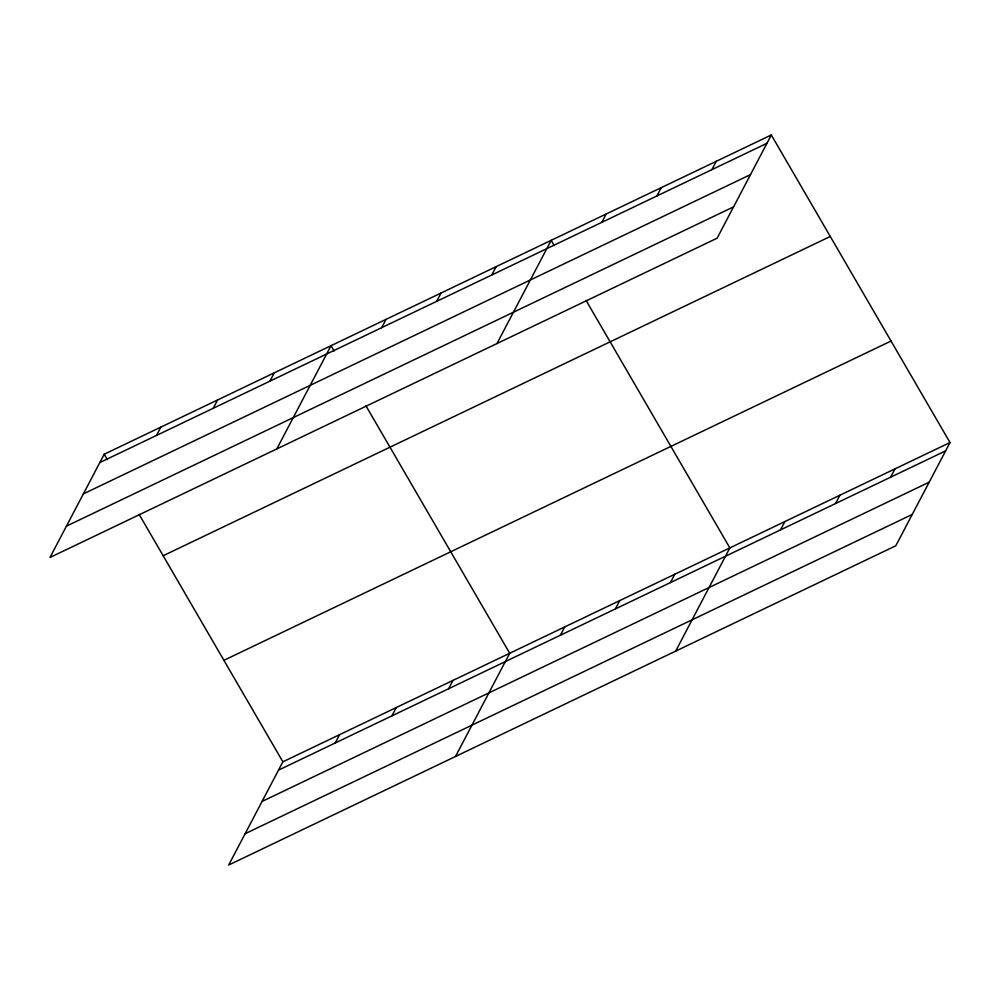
<?xml version="1.0" encoding="UTF-8"?>
<svg xmlns="http://www.w3.org/2000/svg" width="1000" height="1000" viewBox="0 0 1000 1000"><rect width="100%" height="100%" fill="white"/><g stroke="black" fill="none" stroke-linecap="round" stroke-linejoin="round"><path stroke-width="1.5" d="M771.312 134.975L104.188 454.237L50 557.463L717.125 238.188L771.312 134.975L950 442.537L895.812 545.763L228.688 865.025L282.875 761.812L950 442.537M156.525 435.425L160.9 427.1M213.225 408.288L217.6 399.963M269.938 381.15L274.312 372.825M276.825 448.913L331.012 345.688L334.113 351.037M381.675 327.675L386.05 319.35M436.712 301.337L441.087 293.012M491.75 275L496.125 266.675M496.975 343.55L551.163 240.338L554.263 245.675M601.825 222.325L606.2 213.988M335.213 743L339.575 734.675M656.862 195.987L661.237 187.65M391.912 715.863L396.287 707.537M711.9 169.638L716.275 161.312M448.625 688.725L452.987 680.4M455.513 756.475L509.7 653.263L365.925 405.788M560.363 635.25L564.738 626.912M615.4 608.913L619.775 600.575M670.438 582.562L674.812 574.237M675.662 651.112L729.85 547.9L586.075 300.425M780.512 529.888L784.887 521.562M835.55 503.55L839.925 495.225M890.588 477.212L894.963 468.888M99.812 462.562L766.95 143.3M83.375 493.888L750.5 174.613M66.438 526.15L733.562 206.875M163.15 555.737L830.288 236.475M223.912 660.312L891.038 341.05M278.5 770.138L945.625 450.875M262.062 801.45L929.188 482.188M245.125 833.713L912.25 514.45M104.188 454.237L107.3 459.588M139.1 514.338L282.875 761.812"/></g></svg>
